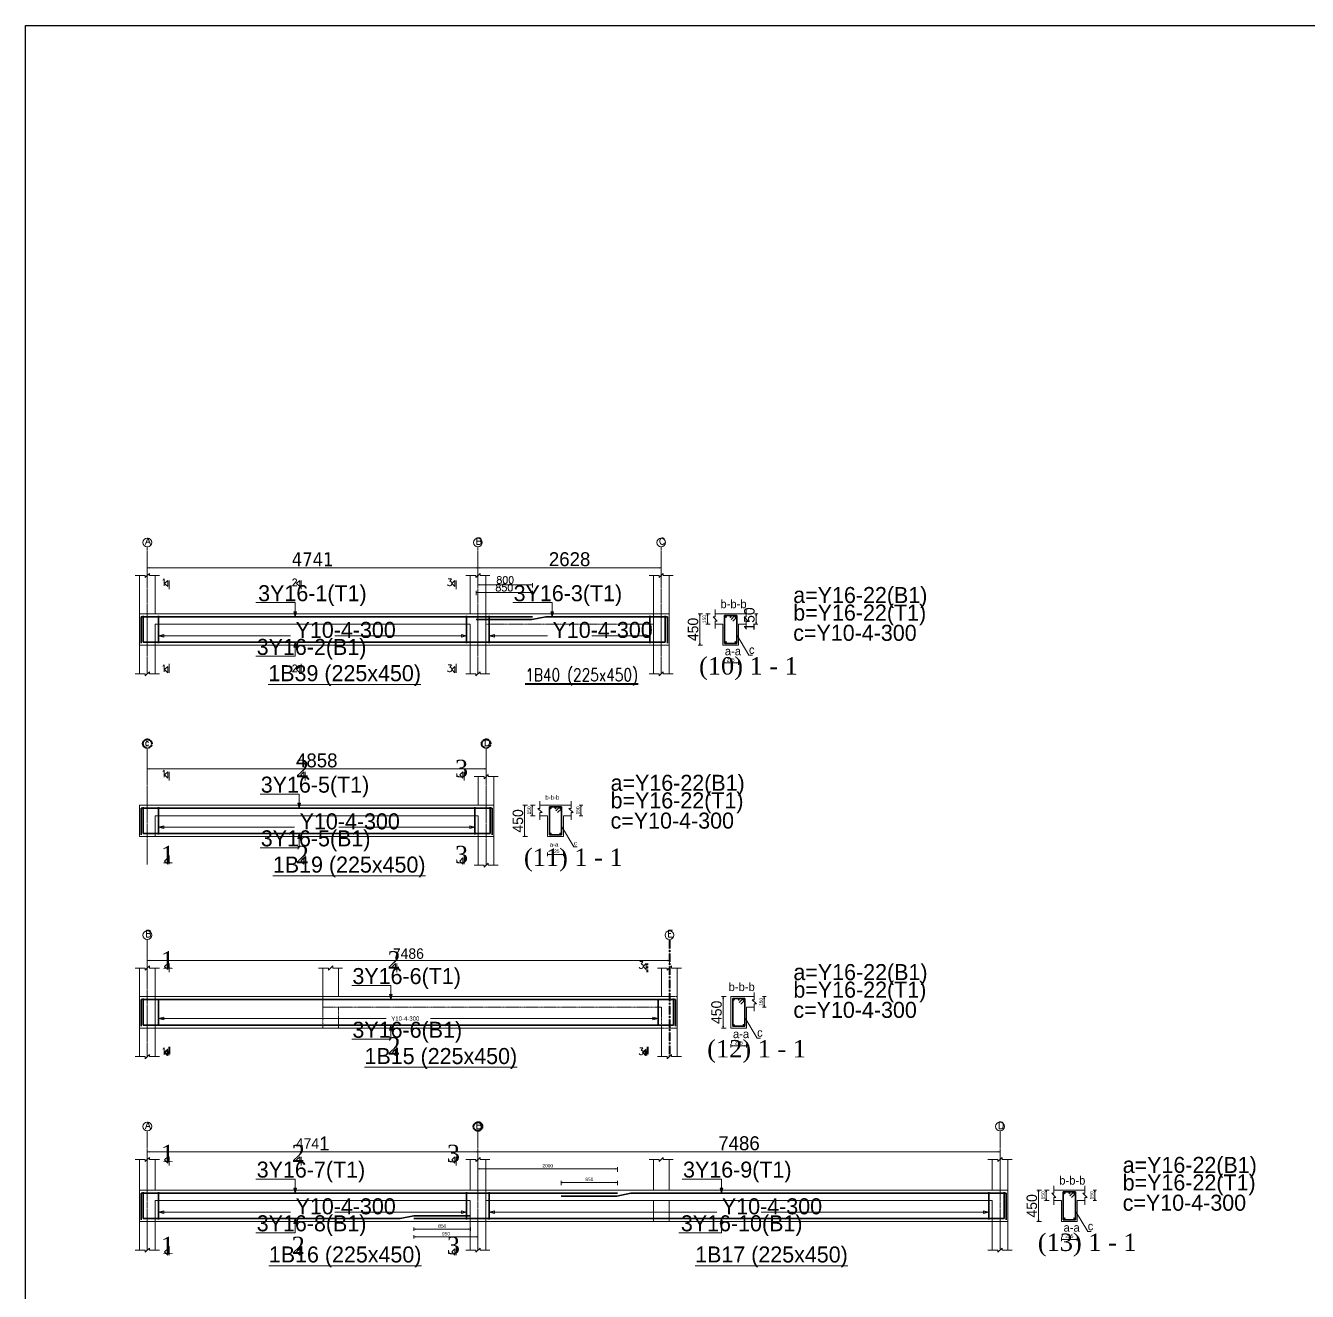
# Model space of a CAD drawing. Header units: inches. Extents: x 23 to 2032867, y 13 to 664695.
# Drawn here: x 744424 to 762802, y 21558 to 39708 of the extents above; entities that cross this region are included whole.
import ezdxf

# ---------------------------------------------------------------- set-up
doc = ezdxf.new("R2010")
doc.units = ezdxf.units.IN
doc.header["$MEASUREMENT"] = 0
for name, pattern in [('Center', [40, 10, -5, 20, -5]), ('CENTER2', [0.7, 0.5, -0.1, 0, -0.1]), ('HIDDEN', [0.375, 0.25, -0.125])]:
    doc.linetypes.add(name, pattern=pattern)
for name, color, linetype, lineweight in [('Dim', 5, 'ByLayer', 0), ('S-_ANOT----_D', 5, 'ByLayer', 0), ('S-_ANOTGRID_E', 4, 'Center', 0), ('S-_ANOTGRID_T', 96, 'ByLayer', 0), ('S-_ANOTSECN_T', 96, 'ByLayer', 0), ('S-_ANOTSYBL_E', 5, 'ByLayer', 0), ('S-_BEAM----_E1', 6, 'ByLayer', 0), ('S-_BEAM----_T', 96, 'ByLayer', 0), ('S-_REIN----_E', 1, 'ByLayer', 0), ('S-_REINLINK_E', 8, 'ByLayer', 0), ('S-_REINMARK_T', 6, 'ByLayer', 0), ('S-_SLAB----_EB', 3, 'HIDDEN', 0), ('S-_SLAB----_EF', 5, 'ByLayer', 0)]:
    doc.layers.add(name, color=color, linetype=linetype, lineweight=lineweight)
doc.layers.add('dimensions', color=1, linetype='Continuous')
doc.styles.add('AKS2', font='ROMAND', dxfattribs={"height": 62.5})
doc.styles.add('OLCU', font='TXT', dxfattribs={"height": 50})
doc.styles.add('STYLE1', font='romantic.ttf')
doc.styles.add('TDONATI', font='TXT', dxfattribs={"height": 62.5})
doc.styles.add('TXT1', font='romand__.ttf', dxfattribs={"width": 0.8, "height": 100})

# ---------------------------------------------------------------- blocks, each defined once
blk = doc.blocks.new('PCDIM_ARROW')
at = {"layer": 'Dim'}
blk.add_hatch(color=256, dxfattribs=at).paths.add_polyline_path([(0, 0), (-1, 0.1667), (-1, -0.1667)], flags=0)
blk.add_hatch(color=256, dxfattribs=at).paths.add_polyline_path([(0, 0), (-1, 0.1667), (-1, -0.1667)], flags=0)
blk.add_hatch(color=256, dxfattribs=at).paths.add_polyline_path([(0, 0), (-1, 0.1667), (-1, -0.1667)], flags=0)
blk.add_hatch(color=256, dxfattribs=at).paths.add_polyline_path([(0, 0), (-1, 0.1667), (-1, -0.1667)], flags=0)
at = {"layer": 'S-_ANOT----_D'}
blk.add_hatch(color=256, dxfattribs=at).paths.add_polyline_path([(0, 0), (-1, 0.1667), (-1, -0.1667)], flags=0)
blk.add_hatch(color=256, dxfattribs=at).paths.add_polyline_path([(0, 0), (-1, 0.1667), (-1, -0.1667)], flags=0)
at = {"layer": 'Dim'}
blk.add_lwpolyline([(0, 0), (-1, 0.1667), (-1, -0.1667)], close=True, dxfattribs=at)
blk.add_lwpolyline([(0, 0), (-1, 0.1667), (-1, -0.1667)], close=True, dxfattribs=at)
blk.add_lwpolyline([(0, 0), (-1, 0.1667), (-1, -0.1667)], close=True, dxfattribs=at)
blk.add_lwpolyline([(0, 0), (-1, 0.1667), (-1, -0.1667)], close=True, dxfattribs=at)
at = {"layer": 'S-_ANOT----_D'}
blk.add_lwpolyline([(0, 0), (-1, 0.1667), (-1, -0.1667)], close=True, dxfattribs=at)
blk.add_lwpolyline([(0, 0), (-1, 0.1667), (-1, -0.1667)], close=True, dxfattribs=at)

msp = doc.modelspace()

# ---------------------------------------------------------------- linework, layer by layer
at = {"layer": 'dimensions', "color": 7}
msp.add_lwpolyline([(796119.07, 8291.459), (744423.891, 8291.459), (744423.891, 39708.013), (796119.07, 39708.013)], close=True, dxfattribs=at)
at = {"layer": 'S-_ANOT----_D'}
for p, q in [((745996.38, 31824.31), (746138.88, 31824.31)), ((746138.88, 31794.31), (746198.88, 31854.31)), ((746138.88, 31824.31), (746138.88, 31794.31)), ((746198.88, 31854.31), (746198.88, 31824.31)), ((746198.88, 31824.31), (746341.38, 31824.31)), ((750737.221, 31824.31), (750879.721, 31824.31)), ((750879.721, 31794.31), (750939.721, 31854.31)), ((750879.721, 31824.31), (750879.721, 31794.31)), ((750939.721, 31854.31), (750939.721, 31824.31)), ((750939.721, 31824.31), (751082.221, 31824.31)), ((753365.14, 31824.31), (753507.64, 31824.31)), ((753507.64, 31794.31), (753567.64, 31854.31)), ((753507.64, 31824.31), (753507.64, 31794.31)), ((753567.64, 31854.31), (753567.64, 31824.31)), ((753567.64, 31824.31), (753710.14, 31824.31)), ((748289.3, 31434.31), (747726.8, 31434.31)), ((748289.3, 31231.31), (748289.3, 31434.31)), ((751973.681, 31434.31), (751411.181, 31434.31)), ((751973.681, 31231.31), (751973.681, 31434.31)), ((748289.3, 31231.31), (748269.889, 31303.754)), ((748269.889, 31303.754), (748308.712, 31303.754)), ((748289.3, 31231.31), (748308.712, 31303.754)), ((751973.681, 31231.31), (751954.269, 31303.754)), ((751954.269, 31303.754), (751993.092, 31303.754)), ((751973.681, 31231.31), (751993.092, 31303.754)), ((754310.141, 31334.31), (754310.141, 31229.31)), ((754755.14, 31334.31), (754755.14, 31229.31)), ((754310.141, 31229.31), (754280.141, 31229.31)), ((754280.141, 31229.31), (754340.14, 31169.31)), ((754340.14, 31169.31), (754310.141, 31169.31)), ((754310.141, 31169.31), (754310.141, 31064.31)), ((754755.14, 31229.31), (754725.141, 31229.31)), ((754725.141, 31229.31), (754785.141, 31169.31)), ((754785.141, 31169.31), (754755.14, 31169.31)), ((754755.14, 31169.31), (754755.14, 31064.31)), ((746331.38, 30959.31), (746331.38, 30999.31)), ((746331.38, 30959.31), (746403.824, 30978.721)), ((746331.38, 30959.31), (746403.824, 30939.899)), ((746331.38, 30959.31), (746331.38, 30934.31)), ((746331.38, 30959.31), (748220.55, 30959.31)), ((746403.824, 30978.721), (746403.824, 30939.899)), ((748858.051, 30959.31), (750747.221, 30959.31)), ((750747.221, 30959.31), (750674.777, 30978.721)), ((750674.777, 30978.721), (750674.777, 30939.899)), ((750747.221, 30959.31), (750674.777, 30939.899)), ((750747.221, 30959.31), (750747.221, 30999.31)), ((750747.221, 30959.31), (750747.221, 30934.31)), ((751072.221, 30959.31), (751072.221, 30999.31)), ((751072.221, 30959.31), (751144.666, 30978.721)), ((751072.221, 30959.31), (751144.666, 30939.899)), ((751072.221, 30959.31), (751072.221, 30934.31)), ((751072.221, 30959.31), (751904.93, 30959.31)), ((751144.666, 30978.721), (751144.666, 30939.899)), ((752542.431, 30959.31), (753375.14, 30959.31)), ((753375.14, 30959.31), (753302.695, 30978.721)), ((753302.695, 30978.721), (753302.695, 30939.899)), ((753375.14, 30959.31), (753302.695, 30939.899)), ((753375.14, 30959.31), (753375.14, 30999.31)), ((753375.14, 30959.31), (753375.14, 30934.31)), ((754620.135, 30974.31), (754795.14, 30679.31)), ((748289.3, 30867.31), (748269.889, 30794.866)), ((748308.712, 30794.866), (748269.889, 30794.866)), ((748289.3, 30867.31), (748308.712, 30794.866)), ((748289.3, 30867.31), (748289.3, 30664.31)), ((748289.3, 30664.31), (747726.8, 30664.31)), ((754795.14, 30679.31), (754845.14, 30679.31)), ((745996.38, 30414.31), (746138.88, 30414.31)), ((746138.88, 30384.31), (746198.88, 30444.31)), ((746138.88, 30414.31), (746138.88, 30384.31)), ((746198.88, 30444.31), (746198.88, 30414.31)), ((746198.88, 30414.31), (746341.38, 30414.31)), ((750737.221, 30414.31), (750879.721, 30414.31)), ((750879.721, 30384.31), (750939.721, 30444.31)), ((750879.721, 30414.31), (750879.721, 30384.31)), ((750939.721, 30444.31), (750939.721, 30414.31)), ((750939.721, 30414.31), (751082.221, 30414.31)), ((753365.14, 30414.31), (753507.64, 30414.31)), ((753507.64, 30384.31), (753567.64, 30444.31)), ((753507.64, 30414.31), (753507.64, 30384.31)), ((753567.64, 30444.31), (753567.64, 30414.31)), ((753567.64, 30414.31), (753710.14, 30414.31)), ((750853.966, 28939.31), (750996.466, 28939.31)), ((750996.466, 28909.31), (751056.466, 28969.31)), ((750996.466, 28939.31), (750996.466, 28909.31)), ((751056.466, 28969.31), (751056.466, 28939.31)), ((751056.466, 28939.31), (751198.967, 28939.31)), ((748347.673, 28689.31), (747785.173, 28689.31)), ((748347.673, 28486.31), (748347.673, 28689.31)), ((748347.673, 28486.31), (748328.262, 28558.754)), ((748328.262, 28558.754), (748367.085, 28558.754)), ((748347.673, 28486.31), (748367.085, 28558.754)), ((751798.966, 28589.31), (751798.966, 28484.31)), ((752243.967, 28589.31), (752243.967, 28484.31)), ((751798.966, 28484.31), (751768.966, 28484.31)), ((751768.966, 28484.31), (751828.966, 28424.31)), ((751828.966, 28424.31), (751798.966, 28424.31)), ((751798.966, 28424.31), (751798.966, 28319.31)), ((752243.967, 28484.31), (752213.966, 28484.31)), ((752213.966, 28484.31), (752273.966, 28424.31)), ((752273.966, 28424.31), (752243.967, 28424.31)), ((752243.967, 28424.31), (752243.967, 28319.31)), ((746331.38, 28214.31), (746331.38, 28254.31)), ((746331.38, 28214.31), (746403.824, 28233.722)), ((746331.38, 28214.31), (746403.824, 28194.899)), ((746331.38, 28214.31), (746331.38, 28189.31)), ((746331.38, 28214.31), (748278.923, 28214.31)), ((746403.824, 28233.722), (746403.824, 28194.899)), ((748347.673, 28122.31), (748328.262, 28049.865)), ((748347.673, 28122.31), (748367.085, 28049.865)), ((748347.673, 28122.31), (748347.673, 27919.31)), ((748916.423, 28214.31), (750863.966, 28214.31)), ((750863.966, 28214.31), (750791.522, 28233.722)), ((750791.522, 28233.722), (750791.522, 28194.899)), ((750863.966, 28214.31), (750791.522, 28194.899)), ((750863.966, 28214.31), (750863.966, 28254.31)), ((750863.966, 28214.31), (750863.966, 28189.31)), ((752108.962, 28229.31), (752283.967, 27934.31)), ((748367.085, 28049.865), (748328.262, 28049.865)), ((748347.673, 27919.31), (747785.173, 27919.31)), ((752283.967, 27934.31), (752333.966, 27934.31)), ((750853.966, 27669.31), (750996.466, 27669.31)), ((750996.466, 27639.31), (751056.466, 27699.31)), ((750996.466, 27669.31), (750996.466, 27639.31)), ((751056.466, 27699.31), (751056.466, 27669.31)), ((751056.466, 27669.31), (751198.967, 27669.31)), ((745996.38, 26194.31), (746138.88, 26194.31)), ((746138.88, 26164.31), (746198.88, 26224.31)), ((746138.88, 26194.31), (746138.88, 26164.31)), ((746198.88, 26224.31), (746198.88, 26194.31)), ((746198.88, 26194.31), (746341.38, 26194.31)), ((748624.298, 26194.31), (748766.798, 26194.31)), ((748624.298, 26194.31), (748766.798, 26194.31)), ((748766.798, 26164.31), (748826.798, 26224.31)), ((748766.798, 26164.31), (748826.798, 26224.31)), ((748766.798, 26194.31), (748766.798, 26164.31)), ((748766.798, 26194.31), (748766.798, 26164.31)), ((748826.798, 26224.31), (748826.798, 26194.31)), ((748826.798, 26224.31), (748826.798, 26194.31)), ((748826.798, 26194.31), (748969.298, 26194.31)), ((748826.798, 26194.31), (748969.298, 26194.31)), ((753481.885, 26194.31), (753624.385, 26194.31)), ((753624.385, 26164.31), (753684.385, 26224.31)), ((753624.385, 26194.31), (753624.385, 26164.31)), ((753684.385, 26224.31), (753684.385, 26194.31)), ((753684.385, 26194.31), (753826.885, 26194.31)), ((749661.632, 25944.31), (749099.132, 25944.31)), ((749661.632, 25741.31), (749661.632, 25944.31)), ((749661.632, 25741.31), (749642.221, 25813.754)), ((749642.221, 25813.754), (749681.044, 25813.754)), ((749661.632, 25741.31), (749681.044, 25813.754)), ((754871.885, 25739.31), (754841.885, 25739.31)), ((754841.885, 25739.31), (754901.885, 25679.31)), ((754871.885, 25844.31), (754871.885, 25739.31)), ((754901.885, 25679.31), (754871.885, 25679.31)), ((754871.885, 25679.31), (754871.885, 25574.31)), ((746331.38, 25469.31), (746331.38, 25509.31)), ((746331.38, 25469.31), (746403.824, 25488.722)), ((746331.38, 25469.31), (746403.824, 25449.898)), ((746331.38, 25469.31), (746331.38, 25444.31)), ((746331.38, 25469.31), (749592.882, 25469.31)), ((746403.824, 25488.722), (746403.824, 25449.898)), ((749661.632, 25377.31), (749642.221, 25304.866)), ((749661.632, 25377.31), (749681.044, 25304.866)), ((749661.632, 25377.31), (749661.632, 25174.31)), ((750230.382, 25469.31), (753491.885, 25469.31)), ((753491.885, 25469.31), (753419.441, 25488.722)), ((753419.441, 25488.722), (753419.441, 25449.898)), ((753491.885, 25469.31), (753419.441, 25449.898)), ((753491.885, 25469.31), (753491.885, 25509.31)), ((753491.885, 25469.31), (753491.885, 25444.31)), ((754736.88, 25484.31), (754911.885, 25189.31)), ((749681.044, 25304.866), (749642.221, 25304.866)), ((754911.885, 25189.31), (754961.885, 25189.31)), ((749661.632, 25174.31), (749099.132, 25174.31)), ((745996.38, 24924.31), (746138.88, 24924.31)), ((746138.88, 24894.31), (746198.88, 24954.31)), ((746138.88, 24924.31), (746138.88, 24894.31)), ((746198.88, 24954.31), (746198.88, 24924.31)), ((746198.88, 24924.31), (746341.38, 24924.31)), ((753481.885, 24924.31), (753624.385, 24924.31)), ((753624.385, 24894.31), (753684.385, 24954.31)), ((753624.385, 24924.31), (753624.385, 24894.31)), ((753684.385, 24954.31), (753684.385, 24924.31)), ((753684.385, 24924.31), (753826.885, 24924.31)), ((745996.38, 23449.31), (746138.88, 23449.31)), ((746138.88, 23419.31), (746198.88, 23479.31)), ((746138.88, 23449.31), (746138.88, 23419.31)), ((746198.88, 23479.31), (746198.88, 23449.31)), ((746198.88, 23449.31), (746341.38, 23449.31)), ((750737.221, 23449.31), (750879.721, 23449.31)), ((750879.721, 23419.31), (750939.721, 23479.31)), ((750879.721, 23449.31), (750879.721, 23419.31)), ((750939.721, 23479.31), (750939.721, 23449.31)), ((750939.721, 23449.31), (751082.221, 23449.31)), ((753365.14, 23449.31), (753507.64, 23449.31)), ((753365.14, 23449.31), (753507.64, 23449.31)), ((753507.64, 23419.31), (753567.64, 23479.31)), ((753507.64, 23419.31), (753567.64, 23479.31)), ((753507.64, 23449.31), (753507.64, 23419.31)), ((753507.64, 23449.31), (753507.64, 23419.31)), ((753567.64, 23479.31), (753567.64, 23449.31)), ((753567.64, 23479.31), (753567.64, 23449.31)), ((753567.64, 23449.31), (753710.14, 23449.31)), ((753567.64, 23449.31), (753710.14, 23449.31)), ((758222.73, 23449.31), (758365.23, 23449.31)), ((758365.23, 23419.31), (758425.23, 23479.31)), ((758365.23, 23449.31), (758365.23, 23419.31)), ((758425.23, 23479.31), (758425.23, 23449.31)), ((758425.23, 23449.31), (758567.73, 23449.31)), ((748289.3, 23169.31), (747726.8, 23169.31)), ((748289.3, 22966.31), (748289.3, 23169.31)), ((754402.474, 23169.31), (753839.974, 23169.31)), ((754402.474, 22966.31), (754402.474, 23169.31)), ((748289.3, 22966.31), (748269.889, 23038.754)), ((748269.889, 23038.754), (748308.712, 23038.754)), ((748289.3, 22966.31), (748308.712, 23038.754)), ((754402.474, 22966.31), (754383.062, 23038.754)), ((754383.062, 23038.754), (754421.885, 23038.754)), ((754402.474, 22966.31), (754421.885, 23038.754)), ((759167.73, 23069.31), (759167.73, 22964.31)), ((759612.73, 23069.31), (759612.73, 22964.31)), ((759167.73, 22964.31), (759137.73, 22964.31)), ((759137.73, 22964.31), (759197.73, 22904.31)), ((759197.73, 22904.31), (759167.73, 22904.31)), ((759167.73, 22904.31), (759167.73, 22799.31)), ((759612.73, 22964.31), (759582.73, 22964.31)), ((759582.73, 22964.31), (759642.73, 22904.31)), ((759642.73, 22904.31), (759612.73, 22904.31)), ((759612.73, 22904.31), (759612.73, 22799.31)), ((746331.38, 22694.31), (746331.38, 22734.31)), ((746331.38, 22694.31), (746403.824, 22713.722)), ((746331.38, 22694.31), (746403.824, 22674.899)), ((746331.38, 22694.31), (746331.38, 22669.31)), ((746331.38, 22694.31), (748220.55, 22694.31)), ((746403.824, 22713.722), (746403.824, 22674.899)), ((748858.051, 22694.31), (750747.221, 22694.31)), ((750747.221, 22694.31), (750674.777, 22713.722)), ((750674.777, 22713.722), (750674.777, 22674.899)), ((750747.221, 22694.31), (750674.777, 22674.899)), ((750747.221, 22694.31), (750747.221, 22734.31)), ((750747.221, 22694.31), (750747.221, 22669.31)), ((751072.221, 22694.31), (751072.221, 22734.31)), ((751072.221, 22694.31), (751144.666, 22713.722)), ((751072.221, 22694.31), (751144.666, 22674.899)), ((751072.221, 22694.31), (751072.221, 22669.31)), ((751072.221, 22694.31), (754333.724, 22694.31)), ((751144.666, 22713.722), (751144.666, 22674.899)), ((754971.224, 22694.31), (758232.73, 22694.31)), ((758232.73, 22694.31), (758160.28, 22713.722)), ((758160.28, 22713.722), (758160.28, 22674.899)), ((758232.73, 22694.31), (758160.28, 22674.899)), ((758232.73, 22694.31), (758232.73, 22734.31)), ((758232.73, 22694.31), (758232.73, 22669.31)), ((759477.72, 22709.31), (759652.73, 22414.31)), ((748289.3, 22602.31), (748269.889, 22529.866)), ((748308.712, 22529.866), (748269.889, 22529.866)), ((748289.3, 22602.31), (748308.712, 22529.866)), ((748289.3, 22602.31), (748289.3, 22399.31)), ((754402.474, 22602.31), (754383.062, 22529.866)), ((754421.885, 22529.866), (754383.062, 22529.866)), ((754402.474, 22602.31), (754421.885, 22529.866)), ((754402.474, 22602.31), (754402.474, 22399.31)), ((748289.3, 22399.31), (747726.8, 22399.31)), ((754402.474, 22399.31), (753789.974, 22399.31)), ((759652.73, 22414.31), (759702.73, 22414.31)), ((745996.38, 22149.31), (746138.88, 22149.31)), ((746138.88, 22119.31), (746198.88, 22179.31)), ((746138.88, 22149.31), (746138.88, 22119.31)), ((746198.88, 22179.31), (746198.88, 22149.31)), ((746198.88, 22149.31), (746341.38, 22149.31)), ((750737.221, 22149.31), (750879.721, 22149.31)), ((750879.721, 22119.31), (750939.721, 22179.31)), ((750879.721, 22149.31), (750879.721, 22119.31)), ((750939.721, 22179.31), (750939.721, 22149.31)), ((750939.721, 22149.31), (751082.221, 22149.31)), ((758222.73, 22149.31), (758365.23, 22149.31)), ((758365.23, 22119.31), (758425.23, 22179.31)), ((758365.23, 22149.31), (758365.23, 22119.31)), ((758425.23, 22179.31), (758425.23, 22149.31)), ((758425.23, 22149.31), (758567.73, 22149.31))]:
    msp.add_line(p, q, dxfattribs=at)
at = {"layer": 'S-_ANOT----_D', "linetype": 'Continuous'}
for p, q in [((746168.88, 31894.31), (746168.88, 31959.31)), ((746193.88, 31934.31), (750884.721, 31934.31)), ((750909.721, 31894.31), (750909.721, 31959.31)), ((750909.721, 31894.31), (750909.721, 31959.31)), ((750934.721, 31934.31), (753512.64, 31934.31)), ((753537.64, 31894.31), (753537.64, 31959.31)), ((750909.721, 31649.31), (750909.721, 31714.31)), ((750934.721, 31689.31), (751666.38, 31689.31)), ((751691.38, 31649.31), (751691.38, 31714.31)), ((750882.221, 31539.31), (750882.221, 31604.31)), ((750907.221, 31579.31), (751666.38, 31579.31)), ((751691.38, 31539.31), (751691.38, 31604.31)), ((754130.14, 31274.31), (754065.14, 31274.31)), ((754090.14, 30849.31), (754090.14, 31249.31)), ((754240.141, 31274.31), (754175.141, 31274.31)), ((754200.141, 31149.31), (754200.141, 31249.31)), ((754923.14, 31274.31), (754873.141, 31274.31)), ((754898.141, 31149.31), (754898.141, 31249.31)), ((754240.141, 31124.31), (754175.141, 31124.31)), ((754923.14, 31124.31), (754873.141, 31124.31)), ((754130.14, 30824.31), (754065.14, 30824.31)), ((754420.14, 30544.31), (754420.14, 30594.31)), ((754445.14, 30569.31), (754620.141, 30569.31)), ((754645.141, 30544.31), (754645.141, 30594.31)), ((746168.88, 29009.31), (746168.88, 29074.31)), ((746193.88, 29049.31), (751001.466, 29049.31)), ((751026.466, 29009.31), (751026.466, 29074.31)), ((751618.967, 28529.31), (751553.966, 28529.31)), ((751578.966, 28104.31), (751578.966, 28504.31)), ((751728.966, 28529.31), (751663.966, 28529.31)), ((751688.966, 28404.31), (751688.966, 28504.31)), ((752411.966, 28529.31), (752361.966, 28529.31)), ((752386.966, 28404.31), (752386.966, 28504.31)), ((751728.966, 28379.31), (751663.966, 28379.31)), ((752411.966, 28379.31), (752361.966, 28379.31)), ((751618.967, 28079.31), (751553.966, 28079.31)), ((751908.967, 27799.31), (751908.967, 27849.31)), ((751933.967, 27824.31), (752108.966, 27824.31)), ((752133.966, 27799.31), (752133.966, 27849.31)), ((746168.88, 26264.31), (746168.88, 26329.31)), ((746193.88, 26304.31), (753629.385, 26304.31)), ((753654.385, 26264.31), (753654.385, 26329.31)), ((754466.885, 25784.31), (754401.884, 25784.31)), ((754426.884, 25359.31), (754426.884, 25759.31)), ((755039.885, 25784.31), (754989.885, 25784.31)), ((755014.885, 25659.31), (755014.885, 25759.31)), ((755039.885, 25634.31), (754989.885, 25634.31)), ((754466.885, 25334.31), (754401.884, 25334.31)), ((754536.885, 25054.31), (754536.885, 25104.31)), ((754561.885, 25079.31), (754736.885, 25079.31)), ((754761.885, 25054.31), (754761.885, 25104.31)), ((746168.88, 23519.31), (746168.88, 23584.31)), ((746193.88, 23559.31), (750884.721, 23559.31)), ((750909.721, 23519.31), (750909.721, 23584.31)), ((750909.721, 23519.31), (750909.721, 23584.31)), ((750934.721, 23559.31), (758370.23, 23559.31)), ((758395.23, 23519.31), (758395.23, 23584.31)), ((750909.721, 23274.31), (750909.721, 23339.31)), ((750934.721, 23314.31), (752886.38, 23314.31)), ((752911.38, 23274.31), (752911.38, 23339.31)), ((752102.221, 23079.31), (752102.221, 23144.31)), ((752127.221, 23119.31), (752886.38, 23119.31)), ((752911.38, 23079.31), (752911.38, 23144.31)), ((758987.73, 23009.31), (758922.73, 23009.31)), ((758947.73, 22584.31), (758947.73, 22984.31)), ((759097.73, 23009.31), (759032.73, 23009.31)), ((759057.73, 22884.31), (759057.73, 22984.31)), ((759780.73, 23009.31), (759730.73, 23009.31)), ((759755.73, 22884.31), (759755.73, 22984.31)), ((759097.73, 22859.31), (759032.73, 22859.31)), ((759780.73, 22859.31), (759730.73, 22859.31)), ((749992.221, 22424.31), (749992.221, 22474.31)), ((750017.221, 22449.31), (750777.221, 22449.31)), ((750802.221, 22424.31), (750802.221, 22474.31)), ((758987.73, 22559.31), (758922.73, 22559.31)), ((749992.221, 22314.31), (749992.221, 22364.31)), ((750017.221, 22339.31), (750884.721, 22339.31)), ((750909.721, 22314.31), (750909.721, 22364.31)), ((759277.73, 22279.31), (759277.73, 22329.31)), ((759302.73, 22304.31), (759477.73, 22304.31)), ((759502.73, 22279.31), (759502.73, 22329.31)), ((748354.3, 22079.31), (748310.106, 22123.5)), ((748354.3, 22079.31), (748354.3, 22167.7)), ((748374.3, 22204.31), (748374.3, 22079.31))]:
    msp.add_line(p, q, dxfattribs=at)
at = {"layer": 'S-_ANOT----_D', "color": 7}
for centre in [(746168.88, 32296.81), (750909.721, 32296.81), (753537.64, 32296.81), (746168.88, 26666.81), (753654.385, 26666.81), (746168.88, 23921.81), (758395.23, 23921.81)]:
    msp.add_circle(centre, 62.5, dxfattribs=at)
at = {"layer": 'S-_ANOTGRID_E'}
for p, q in [((746168.88, 32234.31), (746168.88, 30414.31)), ((750909.721, 32234.31), (750909.721, 30414.31)), ((753537.64, 32234.31), (753537.64, 30414.31)), ((746168.88, 29349.31), (746168.88, 27679.31)), ((751026.466, 29349.31), (751026.466, 27669.31)), ((746168.88, 26604.31), (746168.88, 24924.31)), ((746168.88, 23859.31), (746168.88, 22149.31)), ((750909.721, 23859.31), (750909.721, 22149.31)), ((758395.23, 23859.31), (758395.23, 22149.31))]:
    msp.add_line(p, q, dxfattribs=at)
at = {"layer": 'S-_ANOTGRID_T', "linetype": 'CENTER2', "lineweight": 35}
for p, q in [((753654.385, 26604.31), (753654.385, 24924.31)), ((753341.885, 26136.81), (753341.885, 26261.81)), ((746417.185, 24983.504), (746461.38, 25027.698)), ((746461.38, 24939.31), (746461.38, 25027.698)), ((746481.38, 25064.31), (746481.38, 24939.31)), ((753277.691, 24983.504), (753321.885, 25027.698)), ((753321.885, 24939.31), (753321.885, 25027.698)), ((753341.885, 25064.31), (753341.885, 24939.31)), ((746461.38, 24939.31), (746417.185, 24983.504)), ((753321.885, 24939.31), (753277.691, 24983.504))]:
    msp.add_line(p, q, dxfattribs=at)
for centre in [(746168.88, 29411.81), (751026.466, 29411.81), (750909.721, 23921.81)]:
    msp.add_circle(centre, 62.5, dxfattribs=at)
at = {"layer": 'S-_ANOTSYBL_E'}
for p, q in [((746461.38, 31751.81), (746417.185, 31707.616)), ((746417.185, 31707.616), (746461.38, 31663.422)), ((746461.38, 31751.81), (746461.38, 31663.422)), ((746481.38, 31626.81), (746481.38, 31751.81)), ((748354.3, 31751.81), (748310.106, 31707.616)), ((748310.106, 31707.616), (748354.3, 31663.422)), ((748354.3, 31751.81), (748354.3, 31663.422)), ((748374.3, 31626.81), (748374.3, 31751.81)), ((750577.221, 31751.81), (750533.027, 31707.616)), ((750533.027, 31707.616), (750577.221, 31663.422)), ((750577.221, 31751.81), (750577.221, 31663.422)), ((750597.221, 31626.81), (750597.221, 31751.81)), ((746417.185, 30473.504), (746461.38, 30517.698)), ((746461.38, 30429.31), (746461.38, 30517.698)), ((746481.38, 30554.31), (746481.38, 30429.31)), ((748310.106, 30473.504), (748354.3, 30517.698)), ((748354.3, 30429.31), (748354.3, 30517.698)), ((748374.3, 30554.31), (748374.3, 30429.31)), ((750533.027, 30473.504), (750577.221, 30517.698)), ((750577.221, 30429.31), (750577.221, 30517.698)), ((750597.221, 30554.31), (750597.221, 30429.31)), ((746461.38, 30429.31), (746417.185, 30473.504)), ((748354.3, 30429.31), (748310.106, 30473.504)), ((750577.221, 30429.31), (750533.027, 30473.504)), ((746461.38, 29006.81), (746417.185, 28962.616)), ((746417.185, 28962.616), (746461.38, 28918.422)), ((746461.38, 29006.81), (746461.38, 28918.422)), ((746481.38, 28881.81), (746481.38, 29006.81)), ((748412.673, 29006.81), (748368.479, 28962.616)), ((748368.479, 28962.616), (748412.673, 28918.422)), ((748412.673, 29006.81), (748412.673, 28918.422)), ((748432.673, 28881.81), (748432.673, 29006.81)), ((750693.966, 29006.81), (750649.773, 28962.616)), ((750649.773, 28962.616), (750693.966, 28918.422)), ((750693.966, 29006.81), (750693.966, 28918.422)), ((750713.966, 28881.81), (750713.966, 29006.81)), ((746417.185, 27728.504), (746461.38, 27772.699)), ((746461.38, 27684.31), (746461.38, 27772.699)), ((746481.38, 27809.31), (746481.38, 27684.31)), ((748368.479, 27728.504), (748412.673, 27772.699)), ((748412.673, 27684.31), (748412.673, 27772.699)), ((748432.673, 27809.31), (748432.673, 27684.31)), ((750649.773, 27728.504), (750693.966, 27772.699)), ((750693.966, 27684.31), (750693.966, 27772.699)), ((750713.966, 27809.31), (750713.966, 27684.31)), ((746461.38, 27684.31), (746417.185, 27728.504)), ((748412.673, 27684.31), (748368.479, 27728.504)), ((750693.966, 27684.31), (750649.773, 27728.504)), ((746461.38, 26261.81), (746417.185, 26217.616)), ((746417.185, 26217.616), (746461.38, 26173.421)), ((746461.38, 26261.81), (746461.38, 26173.421)), ((746481.38, 26136.81), (746481.38, 26261.81)), ((749726.632, 26261.81), (749682.438, 26217.616)), ((749682.438, 26217.616), (749726.632, 26173.421)), ((749726.632, 26261.81), (749726.632, 26173.421)), ((749746.632, 26136.81), (749746.632, 26261.81)), ((753321.885, 26261.81), (753277.691, 26217.616)), ((753277.691, 26217.616), (753321.885, 26173.421)), ((753321.885, 26261.81), (753321.885, 26173.421)), ((749682.438, 24983.504), (749726.632, 25027.698)), ((749726.632, 24939.31), (749726.632, 25027.698)), ((749746.632, 25064.31), (749746.632, 24939.31)), ((749726.632, 24939.31), (749682.438, 24983.504)), ((746461.38, 23486.81), (746417.185, 23442.616)), ((746417.185, 23442.616), (746461.38, 23398.422)), ((746461.38, 23486.81), (746461.38, 23398.422)), ((746481.38, 23361.81), (746481.38, 23486.81)), ((748354.3, 23486.81), (748310.106, 23442.616)), ((748310.106, 23442.616), (748354.3, 23398.422)), ((748354.3, 23486.81), (748354.3, 23398.422)), ((748374.3, 23361.81), (748374.3, 23486.81)), ((750577.221, 23486.81), (750533.027, 23442.616)), ((750533.027, 23442.616), (750577.221, 23398.422)), ((750577.221, 23486.81), (750577.221, 23398.422)), ((750597.221, 23361.81), (750597.221, 23486.81)), ((746417.185, 22123.5), (746461.38, 22167.7)), ((746461.38, 22079.31), (746417.185, 22123.5)), ((746461.38, 22079.31), (746461.38, 22167.7)), ((746481.38, 22204.31), (746481.38, 22079.31)), ((748310.106, 22123.5), (748354.3, 22167.7)), ((750533.027, 22123.5), (750577.221, 22167.7)), ((750577.221, 22079.31), (750533.027, 22123.5)), ((750577.221, 22079.31), (750577.221, 22167.7)), ((750597.221, 22204.31), (750597.221, 22079.31))]:
    msp.add_line(p, q, dxfattribs=at)
at = {"layer": 'S-_BEAM----_E1'}
for p, q in [((746056.38, 31824.31), (746056.38, 31274.31)), ((746281.38, 31274.31), (746281.38, 31824.31)), ((750797.221, 31824.31), (750797.221, 31274.31)), ((751022.221, 31274.31), (751022.221, 31824.31)), ((753425.14, 31824.31), (753425.14, 31274.31)), ((753650.14, 31274.31), (753650.14, 31824.31)), ((746056.38, 31274.31), (746056.38, 30414.31)), ((746281.38, 31274.31), (750797.221, 31274.31)), ((751022.221, 31274.31), (753425.14, 31274.31)), ((753650.14, 30414.31), (753650.14, 31274.31)), ((754420.14, 31274.31), (754310.141, 31274.31)), ((754420.14, 31274.31), (754645.141, 31274.31)), ((754645.141, 31274.31), (754755.14, 31274.31)), ((754420.14, 31124.31), (754310.141, 31124.31)), ((754420.14, 30824.31), (754420.14, 31124.31)), ((754645.141, 30824.31), (754645.141, 31124.31)), ((754645.141, 31124.31), (754755.14, 31124.31)), ((746281.38, 30414.31), (746281.38, 30824.31)), ((746281.38, 30824.31), (750797.221, 30824.31)), ((750797.221, 30824.31), (750797.221, 30414.31)), ((751022.221, 30414.31), (751022.221, 30824.31)), ((751022.221, 30824.31), (753425.14, 30824.31)), ((753425.14, 30824.31), (753425.14, 30414.31)), ((754645.141, 30824.31), (754420.14, 30824.31)), ((750913.966, 28939.31), (750913.966, 28529.31)), ((751138.966, 28529.31), (751138.967, 28939.31)), ((746056.38, 28529.31), (746056.38, 28079.31)), ((746281.38, 28529.31), (746056.38, 28529.31)), ((746281.38, 28529.31), (750913.966, 28529.31)), ((751138.967, 27669.31), (751138.966, 28529.31)), ((751908.967, 28529.31), (751798.966, 28529.31)), ((751908.967, 28529.31), (752133.966, 28529.31)), ((752133.966, 28529.31), (752243.967, 28529.31)), ((751908.967, 28379.31), (751798.966, 28379.31)), ((751908.967, 28079.31), (751908.967, 28379.31)), ((752133.966, 28079.31), (752133.966, 28379.31)), ((752133.966, 28379.31), (752243.967, 28379.31)), ((746056.38, 28079.31), (746281.38, 28079.31)), ((746281.38, 28079.31), (750913.966, 28079.31)), ((750913.966, 28079.31), (750913.966, 27669.31)), ((752133.966, 28079.31), (751908.967, 28079.31)), ((746056.38, 26194.31), (746056.38, 25784.31)), ((746281.38, 25784.31), (746281.38, 26194.31)), ((753541.885, 26194.31), (753541.884, 25784.31)), ((753766.884, 25784.31), (753766.885, 26194.31)), ((746056.38, 25784.31), (746056.38, 24924.31)), ((746281.38, 25784.31), (753541.884, 25784.31)), ((753766.885, 24924.31), (753766.884, 25784.31)), ((754536.885, 25784.31), (754761.885, 25784.31)), ((754536.885, 25334.31), (754536.885, 25784.31)), ((754761.885, 25784.31), (754871.885, 25784.31)), ((754761.885, 25334.31), (754761.885, 25634.31)), ((754761.885, 25634.31), (754871.885, 25634.31)), ((746281.38, 24924.31), (746281.38, 25334.31)), ((746281.38, 25334.31), (753541.885, 25334.31)), ((753541.885, 25334.31), (753541.885, 24924.31)), ((754761.885, 25334.31), (754536.885, 25334.31)), ((746056.38, 23449.31), (746056.38, 23009.31)), ((746281.38, 23009.31), (746281.38, 23449.31)), ((750797.221, 23449.31), (750797.221, 23009.31)), ((751022.221, 23009.31), (751022.221, 23449.31)), ((758282.73, 23449.31), (758282.73, 23009.31)), ((758507.73, 23009.31), (758507.73, 23449.31)), ((746056.38, 23009.31), (746056.38, 22149.31)), ((746281.38, 23009.31), (750797.221, 23009.31)), ((751022.221, 23009.31), (758282.73, 23009.31)), ((758507.73, 22149.31), (758507.73, 23009.31)), ((759277.73, 23009.31), (759167.73, 23009.31)), ((759277.73, 23009.31), (759502.73, 23009.31)), ((759502.73, 23009.31), (759612.73, 23009.31)), ((759277.73, 22859.31), (759167.73, 22859.31)), ((759277.73, 22559.31), (759277.73, 22859.31)), ((759502.73, 22559.31), (759502.73, 22859.31)), ((759502.73, 22859.31), (759612.73, 22859.31)), ((746281.38, 22149.31), (746281.38, 22559.31)), ((746281.38, 22559.31), (750797.221, 22559.31)), ((750797.221, 22559.31), (750797.221, 22149.31)), ((751022.221, 22149.31), (751022.221, 22559.31)), ((751022.221, 22559.31), (758282.73, 22559.31)), ((758282.73, 22559.31), (758282.73, 22149.31)), ((759502.73, 22559.31), (759277.73, 22559.31))]:
    msp.add_line(p, q, dxfattribs=at)
at = {"layer": 'S-_REIN----_E', "lineweight": 30}
for p, q in [((746111.38, 31247.31), (746111.38, 30867.31)), ((753595.14, 30867.31), (753595.14, 31247.31)), ((746081.38, 30851.31), (746081.38, 31231.31)), ((746081.38, 31231.31), (751691.38, 31231.31)), ((750882.221, 31190.31), (751682.221, 31190.31)), ((751682.221, 31190.31), (751882.221, 31231.31)), ((751882.221, 31231.31), (753625.14, 31231.31)), ((753625.14, 31231.31), (753625.14, 30851.31)), ((746111.38, 30867.31), (753595.14, 30867.31)), ((746111.38, 28502.31), (746111.38, 28122.31)), ((751083.966, 28122.31), (751083.966, 28502.31)), ((746081.38, 28106.31), (746081.38, 28486.31)), ((746081.38, 28486.31), (751113.967, 28486.31)), ((751113.967, 28486.31), (751113.967, 28106.31)), ((746111.38, 28122.31), (751083.966, 28122.31)), ((746081.38, 25361.31), (746081.38, 25741.31)), ((746081.38, 25741.31), (753741.885, 25741.31)), ((746111.38, 25757.31), (746111.38, 25377.31)), ((753711.885, 25377.31), (753711.885, 25757.31)), ((753741.885, 25741.31), (753741.885, 25361.31)), ((746111.38, 25377.31), (753711.885, 25377.31)), ((746111.38, 22982.31), (746111.38, 22602.31)), ((758452.73, 22602.31), (758452.73, 22982.31)), ((746081.38, 22586.31), (746081.38, 22966.31)), ((746081.38, 22966.31), (752911.38, 22966.31)), ((752102.221, 22925.31), (752902.221, 22925.31)), ((752902.221, 22925.31), (753102.221, 22966.31)), ((753102.221, 22966.31), (758482.73, 22966.31)), ((758482.73, 22966.31), (758482.73, 22586.31)), ((749792.221, 22602.31), (749992.221, 22643.31)), ((749992.221, 22643.31), (750802.221, 22643.31)), ((746111.38, 22602.31), (749792.221, 22602.31)), ((749992.221, 22602.31), (758452.73, 22602.31))]:
    msp.add_line(p, q, dxfattribs=at)
at = {"layer": 'S-_REIN----_E'}
for centre in [(754463.14, 31231.31), (754532.64, 31231.31), (754602.14, 31231.31), (754463.14, 30867.31), (754602.14, 30867.31), (751951.966, 28486.31), (752021.466, 28486.31), (752090.966, 28486.31), (751951.966, 28122.31), (752090.966, 28122.31), (754579.885, 25741.31), (754649.385, 25741.31), (754718.885, 25741.31), (754579.885, 25377.31), (754718.885, 25377.31), (759320.73, 22966.31), (759390.23, 22966.31), (759459.73, 22966.31), (759320.73, 22602.31), (759459.73, 22602.31)]:
    msp.add_circle(centre, 8, dxfattribs=at)
at = {"layer": 'S-_REINLINK_E', "lineweight": 30}
for p, q in [((746331.38, 30854.31), (746331.38, 31244.31)), ((750747.221, 30854.31), (750747.221, 31244.31)), ((751072.221, 30854.31), (751072.221, 31244.31)), ((753375.14, 30854.31), (753375.14, 31244.31)), ((754445.146, 30849.315), (754445.146, 31249.305)), ((754445.146, 31249.305), (754620.135, 31249.305)), ((754595.136, 31249.305), (754538.567, 31192.736)), ((754620.135, 31249.305), (754620.135, 30849.315)), ((754620.135, 31224.305), (754563.567, 31167.736)), ((754620.135, 30849.315), (754445.146, 30849.315)), ((746331.38, 28109.31), (746331.38, 28499.31)), ((750863.966, 28109.31), (750863.966, 28499.31)), ((751933.972, 28104.315), (751933.972, 28504.305)), ((751933.972, 28504.305), (752108.962, 28504.305)), ((752083.962, 28504.305), (752027.393, 28447.737)), ((752108.962, 28504.305), (752108.962, 28104.315)), ((752108.962, 28479.305), (752052.393, 28422.737)), ((752108.962, 28104.315), (751933.972, 28104.315)), ((746331.38, 25364.31), (746331.38, 25754.31)), ((753491.885, 25364.31), (753491.885, 25754.31)), ((754561.89, 25359.315), (754561.89, 25759.305)), ((754561.89, 25759.305), (754736.88, 25759.305)), ((754711.879, 25759.305), (754655.312, 25702.737)), ((754736.88, 25734.305), (754680.311, 25677.736)), ((754736.88, 25759.305), (754736.88, 25359.315)), ((754736.88, 25359.315), (754561.89, 25359.315)), ((746331.38, 22589.31), (746331.38, 22979.31)), ((750747.221, 22589.31), (750747.221, 22979.31)), ((751072.221, 22589.31), (751072.221, 22979.31)), ((758232.73, 22589.31), (758232.73, 22979.31)), ((759302.73, 22584.315), (759302.73, 22984.305)), ((759302.73, 22984.305), (759477.72, 22984.305)), ((759452.72, 22984.305), (759396.15, 22927.737)), ((759477.72, 22984.305), (759477.72, 22584.315)), ((759477.72, 22959.305), (759421.15, 22902.737)), ((759477.72, 22584.315), (759302.73, 22584.315))]:
    msp.add_line(p, q, dxfattribs=at)
at = {"layer": 'S-_SLAB----_EB'}
for p, q in [((746281.38, 31274.31), (746056.38, 31274.31)), ((746056.38, 31274.31), (746056.38, 30824.31)), ((746281.38, 31274.31), (750797.221, 31274.31)), ((751022.221, 31274.31), (750797.221, 31274.31)), ((751022.221, 31274.31), (753425.14, 31274.31)), ((753650.14, 31274.31), (753425.14, 31274.31)), ((753650.14, 30824.31), (753650.14, 31274.31)), ((746281.38, 30824.31), (746281.38, 31124.31)), ((746281.38, 31124.31), (750797.221, 31124.31)), ((750797.221, 31124.31), (750797.221, 30824.31)), ((751022.221, 30824.31), (751022.221, 31124.31)), ((751022.221, 31124.31), (753425.14, 31124.31)), ((753425.14, 31124.31), (753425.14, 30824.31)), ((746056.38, 30824.31), (746281.38, 30824.31)), ((750797.221, 30824.31), (751022.221, 30824.31)), ((753425.14, 30824.31), (753650.14, 30824.31)), ((746281.38, 28529.31), (746056.38, 28529.31)), ((746056.38, 28529.31), (746056.38, 28079.31)), ((746281.38, 28529.31), (750913.967, 28529.31)), ((751138.966, 28529.31), (750913.966, 28529.31)), ((751138.966, 28079.31), (751138.966, 28529.31)), ((746281.38, 28079.31), (746281.38, 28379.31)), ((746281.38, 28379.31), (750913.967, 28379.31)), ((750913.967, 28379.31), (750913.966, 28079.31)), ((746056.38, 28079.31), (746281.38, 28079.31)), ((750913.966, 28079.31), (751138.966, 28079.31)), ((748684.298, 26194.31), (748684.298, 25634.31)), ((748909.298, 25784.31), (748909.298, 26194.31)), ((746281.38, 25784.31), (746056.38, 25784.31)), ((746056.38, 25784.31), (746056.38, 25334.31)), ((746281.38, 25334.31), (746281.38, 25784.31)), ((748909.298, 25784.31), (748684.298, 25784.31)), ((748684.298, 25784.31), (748684.298, 25334.31)), ((748909.298, 25784.31), (753541.885, 25784.31)), ((753766.885, 25784.31), (753541.884, 25784.31)), ((753766.885, 25334.31), (753766.885, 25784.31)), ((748684.298, 25634.31), (748909.298, 25634.31)), ((748909.298, 25334.31), (748909.298, 25634.31)), ((748909.298, 25634.31), (753541.885, 25634.31)), ((753541.885, 25634.31), (753541.884, 25334.31)), ((746056.38, 25334.31), (746281.38, 25334.31)), ((748684.298, 25334.31), (748909.298, 25334.31)), ((753541.884, 25334.31), (753766.885, 25334.31)), ((753425.14, 23449.31), (753425.14, 23009.31)), ((753650.14, 23009.31), (753650.14, 23449.31)), ((746281.38, 23009.31), (746056.38, 23009.31)), ((746056.38, 23009.31), (746056.38, 22559.31)), ((746281.38, 23009.31), (750797.221, 23009.31)), ((751022.221, 23009.31), (750797.221, 23009.31)), ((751022.221, 22559.31), (751022.221, 23009.31)), ((753425.14, 23009.31), (753650.14, 23009.31)), ((746281.38, 22559.31), (746281.38, 22859.31)), ((746281.38, 22859.31), (750797.221, 22859.31)), ((750797.221, 22859.31), (750797.221, 22559.31)), ((746056.38, 22559.31), (746281.38, 22559.31)), ((750797.221, 22559.31), (751022.221, 22559.31))]:
    msp.add_line(p, q, dxfattribs=at)
at = {"layer": 'S-_SLAB----_EF'}
for p, q in [((746281.38, 31274.31), (746056.38, 31274.31)), ((746056.38, 31274.31), (746056.38, 30824.31)), ((746281.38, 31274.31), (750797.221, 31274.31)), ((751022.221, 31274.31), (750797.221, 31274.31)), ((751022.221, 30824.31), (751022.221, 31274.31)), ((753650.14, 31274.31), (753425.14, 31274.31)), ((753425.14, 31274.31), (753425.14, 30824.31)), ((753650.14, 30824.31), (753650.14, 31274.31)), ((746281.38, 30824.31), (746281.38, 31124.31)), ((746281.38, 31124.31), (750797.221, 31124.31)), ((750797.221, 31124.31), (750797.221, 30824.31)), ((746056.38, 30824.31), (746281.38, 30824.31)), ((750797.221, 30824.31), (751022.221, 30824.31)), ((753425.14, 30824.31), (753650.14, 30824.31)), ((746281.38, 28529.31), (746056.38, 28529.31)), ((746056.38, 28529.31), (746056.38, 28079.31)), ((746281.38, 28529.31), (750913.967, 28529.31)), ((751138.966, 28529.31), (750913.966, 28529.31)), ((751138.966, 28079.31), (751138.966, 28529.31)), ((746281.38, 28079.31), (746281.38, 28379.31)), ((746281.38, 28379.31), (750913.967, 28379.31)), ((750913.967, 28379.31), (750913.966, 28079.31)), ((746056.38, 28079.31), (746281.38, 28079.31)), ((750913.966, 28079.31), (751138.966, 28079.31)), ((748684.298, 26194.31), (748684.298, 25784.31)), ((748909.298, 25784.31), (748909.298, 26194.31)), ((746281.38, 25784.31), (746056.38, 25784.31)), ((746056.38, 25784.31), (746056.38, 25334.31)), ((746281.38, 25334.31), (746281.38, 25784.31)), ((748684.298, 25784.31), (748909.298, 25784.31)), ((746056.38, 25334.31), (746281.38, 25334.31)), ((753425.14, 23449.31), (753425.14, 23009.31)), ((753650.14, 23009.31), (753650.14, 23449.31)), ((746281.38, 23009.31), (746056.38, 23009.31)), ((746056.38, 23009.31), (746056.38, 22559.31)), ((746281.38, 23009.31), (750797.221, 23009.31)), ((751022.221, 23009.31), (750797.221, 23009.31)), ((751022.221, 23009.31), (753425.14, 23009.31)), ((753650.14, 23009.31), (753425.14, 23009.31)), ((753650.14, 23009.31), (758282.73, 23009.31)), ((758507.73, 23009.31), (758282.73, 23009.31)), ((758507.73, 22559.31), (758507.73, 23009.31)), ((746281.38, 22559.31), (746281.38, 22859.31)), ((746281.38, 22859.31), (750797.221, 22859.31)), ((750797.221, 22859.31), (750797.221, 22559.31)), ((751022.221, 22559.31), (751022.221, 22859.31)), ((751022.221, 22859.31), (753425.14, 22859.31)), ((753425.14, 22859.31), (753425.14, 22559.31)), ((753425.14, 22859.31), (753650.14, 22859.31)), ((753650.14, 22559.31), (753650.14, 22859.31)), ((753650.14, 22859.31), (758282.73, 22859.31)), ((758282.73, 22859.31), (758282.73, 22559.31)), ((746056.38, 22559.31), (746281.38, 22559.31)), ((750797.221, 22559.31), (751022.221, 22559.31)), ((753425.14, 22559.31), (753650.14, 22559.31)), ((758282.73, 22559.31), (758507.73, 22559.31))]:
    msp.add_line(p, q, dxfattribs=at)

# ---------------------------------------------------------------- block references
at = {"layer": 'S-_ANOT----_D', "linetype": 'Continuous', "xscale": 25, "yscale": 25, "zscale": 25}
for p, rotation in [((746168.88, 31934.31), 180), ((750909.721, 31934.31), 180), ((750909.721, 31689.31), 180), ((750882.221, 31579.31), 180), ((754090.14, 31274.31), 90), ((754200.141, 31274.31), 90), ((754898.141, 31274.31), 90), ((754200.141, 31124.31), 270), ((754898.141, 31124.31), 270), ((754090.14, 30824.31), 270), ((754420.14, 30569.31), 180), ((746168.88, 29049.31), 180), ((751578.966, 28529.31), 90), ((751688.966, 28529.31), 90), ((752386.966, 28529.31), 90), ((751688.966, 28379.31), 270), ((752386.966, 28379.31), 270), ((751578.966, 28079.31), 270), ((751908.967, 27824.31), 180), ((746168.88, 26304.31), 180), ((754426.884, 25784.31), 90), ((755014.885, 25784.31), 90), ((755014.885, 25634.31), 270), ((754426.884, 25334.31), 270), ((754536.885, 25079.31), 180), ((746168.88, 23559.31), 180), ((750909.721, 23559.31), 180), ((750909.721, 23314.31), 180), ((752102.221, 23119.31), 180), ((758947.73, 23009.31), 90), ((759057.73, 23009.31), 90), ((759755.73, 23009.31), 90), ((759057.73, 22859.31), 270), ((759755.73, 22859.31), 270), ((749992.221, 22449.31), 180), ((758947.73, 22559.31), 270), ((749992.221, 22339.31), 180), ((759277.73, 22304.31), 180)]:
    msp.add_blockref('PCDIM_ARROW', p, dxfattribs=dict(at, rotation=rotation))
for p in [(750909.721, 31934.31), (753537.64, 31934.31), (751691.38, 31689.31), (751691.38, 31579.31), (754645.141, 30569.31), (751026.466, 29049.31), (752133.966, 27824.31), (753654.385, 26304.31), (754761.885, 25079.31), (750909.721, 23559.31), (758395.23, 23559.31), (752911.38, 23314.31), (752911.38, 23119.31), (750802.221, 22449.31), (750909.721, 22339.31), (759502.73, 22304.31)]:
    msp.add_blockref('PCDIM_ARROW', p, dxfattribs=at)

# ---------------------------------------------------------------- texts
at = {"layer": 'S-_ANOT----_D', "linetype": 'Continuous', "style": 'OLCU'}
for s, p in [('3Y16-1(T1)', (747758.05, 31454.31)), ('3Y16-3(T1)', (751421.597, 31454.31)), ('a=Y16-22(B1)', (755430.187, 31428.56)), ('b=Y16-22(T1)', (755430.187, 31176.81)), ('Y10-4-300', (748294.508, 30928.06)), ('Y10-4-300', (751978.889, 30928.06)), ('c=Y10-4-300', (755430.187, 30886.56)), ('3Y16-2(B1)', (747737.216, 30684.31)), ('%%U1B39 (225x450)', (747903.586, 30307.644)), ('3Y16-5(T1)', (747795.589, 28709.31)), ('a=Y16-22(B1)', (752811.187, 28735.56)), ('b=Y16-22(T1)', (752811.187, 28483.81)), ('Y10-4-300', (748352.881, 28183.06)), ('c=Y10-4-300', (752811.187, 28193.56)), ('3Y16-5(B1)', (747795.589, 27939.31)), ('%%U1B19 (225x450)', (747969.101, 27562.644)), ('3Y16-6(T1)', (749109.548, 25964.31)), ('a=Y16-22(B1)', (755432.687, 26021.56)), ('b=Y16-22(T1)', (755432.687, 25769.81)), ('c=Y10-4-300', (755432.687, 25479.56)), ('3Y16-6(B1)', (749109.548, 25194.31)), ('%%U1B15 (225x450)', (749283.06, 24817.644)), ('3Y16-7(T1)', (747737.216, 23189.31)), ('3Y16-9(T1)', (753850.39, 23189.31)), ('a=Y16-22(B1)', (760154.187, 23256.56)), ('b=Y16-22(T1)', (760154.187, 23004.81)), ('Y10-4-300', (748294.508, 22663.06)), ('Y10-4-300', (754407.682, 22663.06)), ('c=Y10-4-300', (760154.187, 22714.56)), ('3Y16-8(B1)', (747737.216, 22419.31)), ('3Y16-10(B1)', (753819.14, 22419.31)), ('%%U1B16 (225x450)', (747910.729, 21972.644)), ('%%U1B17 (225x450)', (754023.902, 21972.644))]:
    msp.add_text(s, height=230, dxfattribs=at).set_placement(p)
at = {"layer": 'S-_ANOT----_D', "color": 0, "linetype": 'Continuous', "attachment_point": 8, "style": 'OLCU'}
for s, insert, char_height in [('\\A1;{\\fTahoma|b0|i0|c0|p34;4741}', (748539.3, 31954.31), 200), ('\\A1;2628', (752223.68, 31954.31), 200), ('\\A1;225', (754532.64, 30589.31), 50), ('\\A1;4858', (748597.673, 29069.31), 200), ('\\A1;225', (752021.466, 27844.31), 50), ('\\A1;7486', (749911.632, 26324.31), 150), ('\\A1;225', (754649.385, 25099.31), 50), ('\\A1;{\\H0.75x;474}1', (748539.3, 23579.31), 200), ('\\A1;7486', (754652.475, 23579.31), 200), ('\\A1;2000', (751910.55, 23334.31), 50), ('\\A1;850', (752506.8, 23139.31), 50), ('\\A1;850', (750397.221, 22469.31), 50), ('\\A1;950', (750450.971, 22359.31), 50), ('\\A1;225', (759390.23, 22324.31), 50)]:
    msp.add_mtext(s, dxfattribs=dict(at, insert=insert, char_height=char_height))
at = {"layer": 'S-_ANOT----_D', "color": 0, "linetype": 'Continuous', "attachment_point": 8, "rotation": 90, "style": 'OLCU'}
for s, insert, char_height in [('\\A1;150', (754180.141, 31199.31), 50), ('\\A1;150', (754878.141, 31199.31), 150), ('\\A1;450', (754070.14, 31049.31), 150), ('\\A1;150', (751668.966, 28454.31), 50), ('\\A1;150', (752366.966, 28454.31), 50), ('\\A1;450', (751558.966, 28304.31), 150), ('\\A1;150', (754994.885, 25709.31), 50), ('\\A1;450', (754406.884, 25559.31), 150), ('\\A1;150', (759037.73, 22934.31), 50), ('\\A1;150', (759735.73, 22934.31), 50), ('\\A1;450', (758927.73, 22784.31), 150)]:
    msp.add_mtext(s, dxfattribs=dict(at, insert=insert, char_height=char_height))
at = {"layer": 'S-_ANOTGRID_T', "linetype": 'CENTER2', "lineweight": 35, "style": 'AKS2'}
for s, height, p in [('A', 100, (746139.118, 32265.56)), ('B', 100, (750878.471, 32265.56)), ('C', 100, (753506.39, 32265.56)), ('1', 100, (746364.447, 31676.366)), ('2', 100, (748239.51, 31676.366)), ('3', 100, (750462.431, 31676.366)), ('1', 100, (746364.447, 30442.254)), ('2', 100, (748239.51, 30442.254)), ('3', 100, (750462.431, 30442.254)), ('C', 62.5, (746137.63, 29380.56)), ('D', 100, (750996.704, 29380.56)), ('1', 100, (746364.447, 28931.366)), ('B', 100, (746137.63, 26635.56)), ('E', 100, (753624.623, 26635.56)), ('3', 100, (753207.095, 26186.366)), ('1', 100, (746364.447, 24952.254)), ('3', 100, (753207.095, 24952.254)), ('A', 100, (746139.118, 23890.56)), ('B', 100, (750878.471, 23890.56)), ('D', 100, (758365.468, 23890.56))]:
    msp.add_text(s, height=height, dxfattribs=at).set_placement(p)
at = {"layer": 'S-_ANOTGRID_T', "linetype": 'CENTER2', "lineweight": 35, "char_height": 100, "attachment_point": 8, "style": 'AKS2'}
for s, insert in [('\\A1;800', (751300.55, 31709.31)), ('\\A1;850', (751286.8, 31599.31))]:
    msp.add_mtext(s, dxfattribs=dict(at, insert=insert))
at = {"layer": 'S-_ANOTSECN_T', "linetype": 'CENTER2', "lineweight": 35, "style": 'STYLE1'}
for s, p in [('(10) 1 - 1', (754080.259, 30402.644)), ('2', (748297.883, 28931.366)), ('3', (750579.177, 28931.366)), ('1', (746364.447, 27697.254)), ('2', (748297.883, 27697.254)), ('3', (750579.177, 27697.254)), ('(11) 1 - 1', (751569.085, 27657.644)), ('1', (746364.447, 26186.366)), ('2', (749611.842, 26186.366)), ('2', (749611.842, 24952.254)), ('(12) 1 - 1', (754197.004, 24912.644)), ('1', (746364.447, 23411.366)), ('2', (748239.51, 23411.366)), ('3', (750462.431, 23411.366)), ('1', (746364.447, 22092.25)), ('2', (748239.51, 22092.25)), ('3', (750462.431, 22092.25)), ('(13) 1 - 1', (758937.849, 22137.644))]:
    msp.add_text(s, height=250, dxfattribs=at).set_placement(p)
at = {"layer": 'S-_BEAM----_T', "linetype": 'CENTER2', "lineweight": 35, "style": 'TXT1', "width": 0.8}
msp.add_text('%%U1B40 (225x450)', height=180, dxfattribs=at).set_placement((751587.966, 30307.644))
at = {"layer": 'S-_REINMARK_T', "linetype": 'CENTER2', "lineweight": 35, "style": 'TDONATI'}
for s, height, p in [('b-b-b', 120, (754386.806, 31354.31)), ('a-a', 120, (754449.306, 30679.31)), ('c', 120, (754795.14, 30699.31)), ('b-b-b', 62.5, (751875.632, 28609.31)), ('a-a', 62.5, (751938.132, 27934.31)), ('c', 62.5, (752283.967, 27954.31)), ('b-b-b', 120, (754503.551, 25864.31)), ('Y10-4-300', 62.5, (749666.84, 25438.06)), ('a-a', 120, (754566.051, 25189.31)), ('c', 120, (754911.885, 25209.31)), ('b-b-b', 120, (759244.396, 23089.31)), ('a-a', 120, (759306.896, 22414.31)), ('c', 120, (759652.73, 22434.31))]:
    msp.add_text(s, height=height, dxfattribs=at).set_placement(p)

doc.saveas('drawing.dxf')
